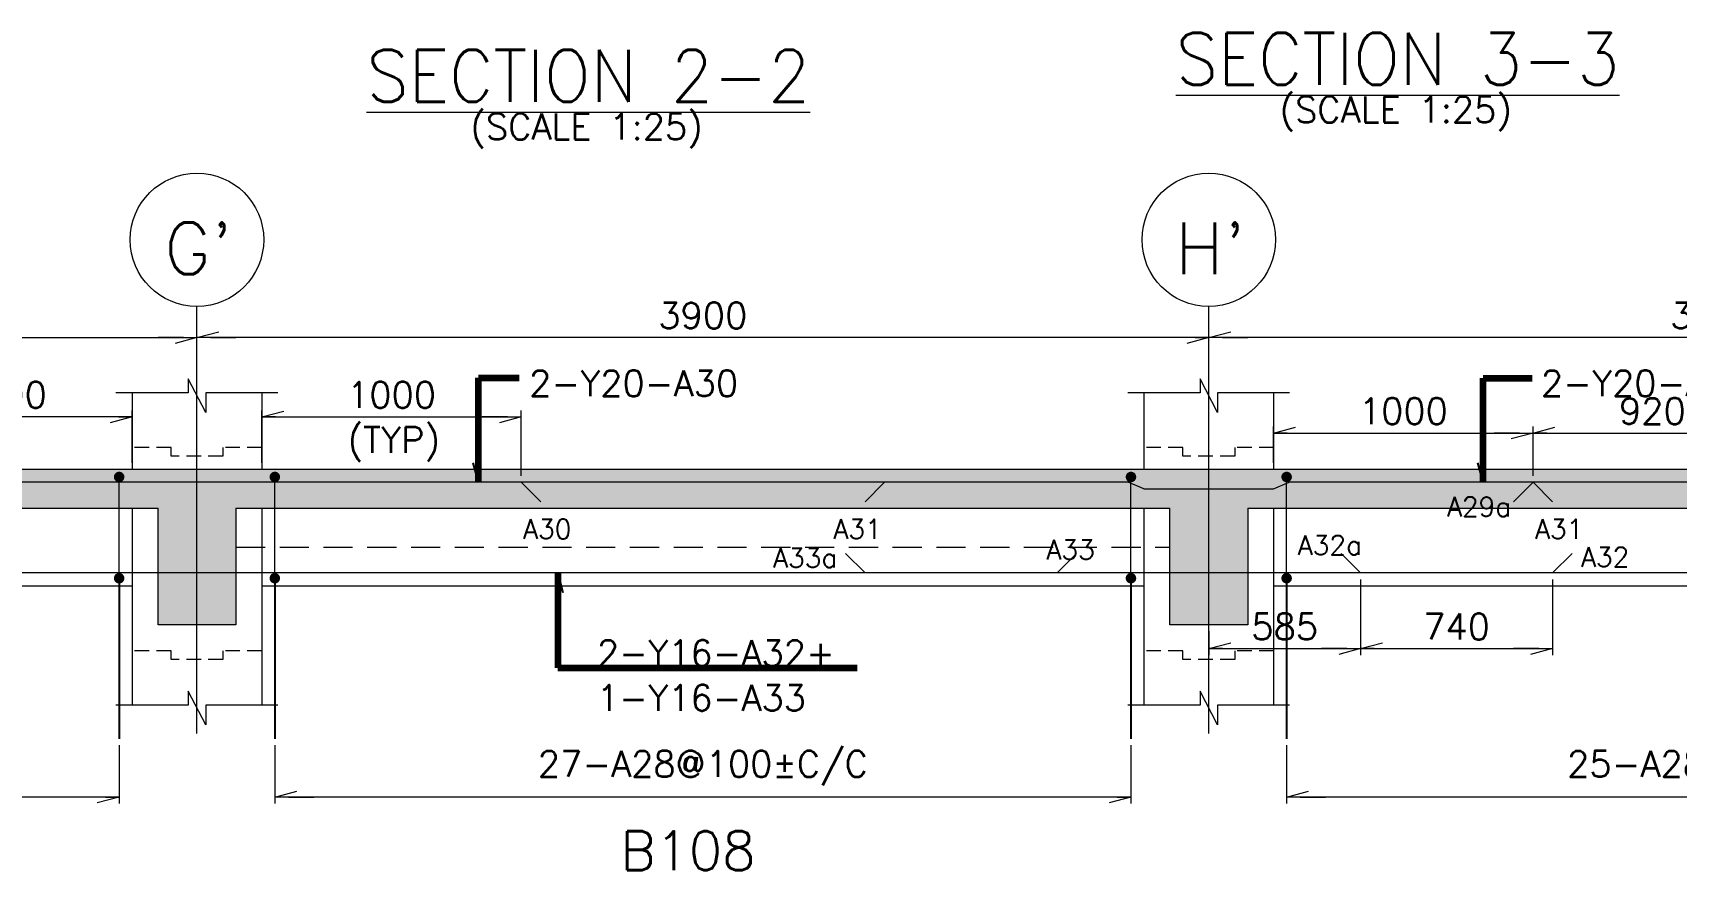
# Model space of a CAD drawing. Extents: x 875770 to 917820, y -160285 to -130585.
# Drawn here: x 897426 to 903760, y -137588 to -134358 of the extents above; entities that cross this region are included whole.
import ezdxf
from ezdxf.lldxf.tags import DXFTag

# ---------------------------------------------------------------- set-up
doc = ezdxf.new("R2010")
doc.units = 0
doc.header["$LTSCALE"] = 450
doc.header["$MEASUREMENT"] = 0
doc.header["$PDMODE"] = 34
doc.header["$PDSIZE"] = 75
for name, pattern in [('( Hidden )', [0.375, 0.25, -0.125]), ('CENTER2', [1.125, 0.75, -0.125, 0.125, -0.125]), ('HIDDEN', [0.375, 0.25, -0.125])]:
    doc.linetypes.add(name, pattern=pattern)
for name, color, linetype, lineweight in [('CIVIL', 3, 'Continuous', 0), ('CIVIL-GRID_NO_', 6, 'Continuous', 0), ('CIVILSHADE', 25, 'Continuous', 0), ('CVCJ', 2, 'Continuous', 0), ('DIM', 2, 'Continuous', 0), ('GRID', 8, 'CENTER2', 0), ('MULLION', 4, 'Continuous', 0), ('REINFORCEMENT', 6, 'Continuous', 0), ('TEXT', 3, 'Continuous', 0)]:
    doc.layers.add(name, color=color, linetype=linetype, lineweight=lineweight)
doc.styles.add('ROMANS', font='romans.shx', dxfattribs={"height": 150})
doc.styles.add('ROMANS_0', font='romans.shx')
doc.styles.get("Standard").update_dxf_attribs({"font": 'romans.shx'})
tags = doc.linetypes.add('( Dot )', pattern=[0.251, 0.001, -0.25]).pattern_tags.tags
tags[6:7] = [DXFTag(74, 4), DXFTag(75, 0), DXFTag(340, '0'), DXFTag(46, 1.0), DXFTag(50, 0.0), DXFTag(44, 0.0), DXFTag(45, 0.0)]
tags[4:5] = [DXFTag(74, 4), DXFTag(75, 0), DXFTag(340, '0'), DXFTag(46, 1.0), DXFTag(50, 0.0), DXFTag(44, 0.0), DXFTag(45, 0.0)]
tags = doc.linetypes.add('ACAD_ISO10W100', pattern=[18.5, 12, -3, 0.5, -3]).pattern_tags.tags
tags[10:11] = [DXFTag(74, 4), DXFTag(75, 0), DXFTag(340, '0'), DXFTag(46, 1.0), DXFTag(50, 0.0), DXFTag(44, 0.0), DXFTag(45, 0.0)]
tags[8:9] = [DXFTag(74, 4), DXFTag(75, 0), DXFTag(340, '0'), DXFTag(46, 1.0), DXFTag(50, 0.0), DXFTag(44, 0.0), DXFTag(45, 0.0)]
tags[6:7] = [DXFTag(74, 4), DXFTag(75, 0), DXFTag(340, '0'), DXFTag(46, 1.0), DXFTag(50, 0.0), DXFTag(44, 0.0), DXFTag(45, 0.0)]
tags[4:5] = [DXFTag(74, 4), DXFTag(75, 0), DXFTag(340, '0'), DXFTag(46, 1.0), DXFTag(50, 0.0), DXFTag(44, 0.0), DXFTag(45, 0.0)]
doc.dimstyles.new('CIVIL', dxfattribs={"dimtxt": 100, "dimasz": 0.31, "dimexe": 25, "dimexo": 25, "dimgap": 50, "dimtad": 1, "dimdec": 0, "dimlfac": 0.5, "dimzin": 0, "dimdsep": 46, "dimtxsty": 'ROMANS_0', "dimblk": 'TICK', "dimcen": 0.06, "dimclrd": 2, "dimclre": 2, "dimclrt": 3, "dimadec": 0, "dimazin": 0, "dimtfac": 1, "dimtdec": 0, "dimtofl": 0, "dimtmove": 0, "dimatfit": 3, "dimldrblk": 'TICK', "dimfxl": 1, "dimtolj": 1, "dimtzin": 0, "dimlwd": -1, "dimlwe": -1, "dimarcsym": 0})
doc.dimstyles.new('CIVIL_100', dxfattribs={"dimtxt": 100, "dimasz": 0.35, "dimexe": 25, "dimexo": 25, "dimgap": 35, "dimtad": 1, "dimdec": 0, "dimzin": 0, "dimdsep": 46, "dimtxsty": 'ROMANS_0', "dimblk": 'TICK', "dimcen": 0.5, "dimclrd": 256, "dimclre": 2, "dimclrt": 3, "dimadec": 0, "dimazin": 0, "dimtfac": 1, "dimtdec": 0, "dimtofl": 0, "dimtmove": 0, "dimatfit": 3, "dimldrblk": 'TICK', "dimfxl": 1, "dimtolj": 1, "dimtzin": 0, "dimlwd": -1, "dimlwe": -1, "dimarcsym": 0})

# ---------------------------------------------------------------- blocks, each defined once
blk = doc.blocks.new('TICK')
at = {"color": 2, "ltscale": 0.4}
blk.add_line((-150, 0), (-429, 0), dxfattribs=at)
at = {"color": 3, "linetype": 'ByBlock'}
for p, q in [((0, 0), (-241, -65)), ((-150, 0), (0, 0))]:
    blk.add_line(p, q, dxfattribs=at)
blk = doc.blocks.new('*D184')
at = {"layer": 'DEFPOINTS', "color": 0, "linetype": 'Continuous', "transparency": 16777216}
for p in [(898058.7, -135533.8), (898058.7, -135609.4), (901958.7, -135609.4)]:
    blk.add_point(p, dxfattribs=at)
at = {"layer": 'DIM', "color": 2, "linetype": 'Continuous', "transparency": 16777216}
for p, q in [((898058.7, -135584.4), (898058.7, -135508.8)), ((901958.7, -135584.4), (901958.7, -135508.8))]:
    blk.add_line(p, q, dxfattribs=at)
at = {"layer": 'DIM', "color": 0, "linetype": 'Continuous', "transparency": 16777216}
blk.add_line((901958.4, -135533.8), (898059.1, -135533.8), dxfattribs=at)
at = {"layer": 'DIM', "color": 0, "linetype": 'Continuous', "transparency": 16777216, "xscale": 0.3499999999999651, "yscale": 0.3499999999999651, "zscale": 0.3499999999999651, "rotation": 180}
blk.add_blockref('TICK', (898058.7, -135533.8), dxfattribs=at)
at = {"layer": 'DIM', "color": 0, "linetype": 'Continuous', "transparency": 16777216, "xscale": 0.3499999999999651, "yscale": 0.3499999999999651, "zscale": 0.3499999999999651}
blk.add_blockref('TICK', (901958.7, -135533.8), dxfattribs=at)
at = {"layer": 'DIM', "color": 3, "linetype": 'Continuous', "transparency": 16777216, "insert": (900008.7, -135448.8), "char_height": 100, "attachment_point": 5, "style": 'ROMANS_0'}
blk.add_mtext('\\A1;3900', dxfattribs=at)
blk = doc.blocks.new('*D185')
at = {"layer": 'DEFPOINTS', "color": 0, "linetype": 'Continuous', "transparency": 16777216}
for p in [(898058.7, -135533.8), (894158.7, -135609.4), (898058.7, -135609.4)]:
    blk.add_point(p, dxfattribs=at)
at = {"layer": 'DIM', "color": 2, "linetype": 'Continuous', "transparency": 16777216}
for p, q in [((894158.7, -135584.4), (894158.7, -135508.8)), ((898058.7, -135584.4), (898058.7, -135508.8))]:
    blk.add_line(p, q, dxfattribs=at)
at = {"layer": 'DIM', "color": 0, "linetype": 'Continuous', "transparency": 16777216}
blk.add_line((894159.1, -135533.8), (898058.4, -135533.8), dxfattribs=at)
at = {"layer": 'DIM', "color": 0, "linetype": 'Continuous', "transparency": 16777216, "xscale": 0.3499999999999651, "yscale": 0.3499999999999651, "zscale": 0.3499999999999651, "rotation": 180}
blk.add_blockref('TICK', (894158.7, -135533.8), dxfattribs=at)
at = {"layer": 'DIM', "color": 0, "linetype": 'Continuous', "transparency": 16777216, "xscale": 0.3499999999999651, "yscale": 0.3499999999999651, "zscale": 0.3499999999999651}
blk.add_blockref('TICK', (898058.7, -135533.8), dxfattribs=at)
at = {"layer": 'DIM', "color": 3, "linetype": 'Continuous', "transparency": 16777216, "insert": (896108.7, -135448.8), "char_height": 100, "attachment_point": 5, "style": 'ROMANS_0'}
blk.add_mtext('\\A1;3900', dxfattribs=at)
blk = doc.blocks.new('*D186')
at = {"layer": 'DEFPOINTS', "color": 0, "linetype": 'ByBlock', "transparency": 16777216}
for p in [(902258.7, -137080.9), (905693.7, -137080.9), (902258.7, -137306.1)]:
    blk.add_point(p, dxfattribs=at)
at = {"layer": 'DIM', "color": 2, "linetype": 'ByBlock', "transparency": 16777216}
for p, q in [((902258.7, -137105.9), (902258.7, -137331.1)), ((905693.7, -137105.9), (905693.7, -137331.1))]:
    blk.add_line(p, q, dxfattribs=at)
at = {"layer": 'DIM', "color": 0, "linetype": 'ByBlock', "transparency": 16777216}
blk.add_line((905693.4, -137306.1), (902259.1, -137306.1), dxfattribs=at)
at = {"layer": 'DIM', "color": 0, "linetype": 'ByBlock', "transparency": 16777216, "xscale": 0.349999999999965, "yscale": 0.349999999999965, "zscale": 0.349999999999965, "rotation": 180}
blk.add_blockref('TICK', (902258.7, -137306.1), dxfattribs=at)
at = {"layer": 'DIM', "color": 0, "linetype": 'ByBlock', "transparency": 16777216, "xscale": 0.349999999999965, "yscale": 0.349999999999965, "zscale": 0.349999999999965}
blk.add_blockref('TICK', (905693.7, -137306.1), dxfattribs=at)
blk = doc.blocks.new('*D187')
at = {"layer": 'DEFPOINTS', "color": 0, "linetype": 'Continuous', "transparency": 16777216}
for p in [(901958.7, -135533.8), (901958.7, -135609.4), (905858.7, -135609.4)]:
    blk.add_point(p, dxfattribs=at)
at = {"layer": 'DIM', "color": 2, "linetype": 'Continuous', "transparency": 16777216}
for p, q in [((901958.7, -135584.4), (901958.7, -135508.8)), ((905858.7, -135584.4), (905858.7, -135508.8))]:
    blk.add_line(p, q, dxfattribs=at)
at = {"layer": 'DIM', "color": 0, "linetype": 'Continuous', "transparency": 16777216}
blk.add_line((905858.4, -135533.8), (901959.1, -135533.8), dxfattribs=at)
at = {"layer": 'DIM', "color": 0, "linetype": 'Continuous', "transparency": 16777216, "xscale": 0.3499999999999651, "yscale": 0.3499999999999651, "zscale": 0.3499999999999651, "rotation": 180}
blk.add_blockref('TICK', (901958.7, -135533.8), dxfattribs=at)
at = {"layer": 'DIM', "color": 0, "linetype": 'Continuous', "transparency": 16777216, "xscale": 0.3499999999999651, "yscale": 0.3499999999999651, "zscale": 0.3499999999999651}
blk.add_blockref('TICK', (905858.7, -135533.8), dxfattribs=at)
at = {"layer": 'DIM', "color": 3, "linetype": 'Continuous', "transparency": 16777216, "insert": (903908.7, -135448.8), "char_height": 100, "attachment_point": 5, "style": 'ROMANS_0'}
blk.add_mtext('\\A1;3900', dxfattribs=at)
blk = doc.blocks.new('*D188')
at = {"layer": 'DEFPOINTS', "color": 0, "linetype": 'ByBlock', "transparency": 16777216}
for p in [(898358.7, -137080.9), (901658.7, -137080.9), (898358.7, -137306.1)]:
    blk.add_point(p, dxfattribs=at)
at = {"layer": 'DIM', "color": 2, "linetype": 'ByBlock', "transparency": 16777216}
for p, q in [((898358.7, -137105.9), (898358.7, -137331.1)), ((901658.7, -137105.9), (901658.7, -137331.1))]:
    blk.add_line(p, q, dxfattribs=at)
at = {"layer": 'DIM', "color": 0, "linetype": 'ByBlock', "transparency": 16777216}
blk.add_line((901658.4, -137306.1), (898359.1, -137306.1), dxfattribs=at)
at = {"layer": 'DIM', "color": 0, "linetype": 'ByBlock', "transparency": 16777216, "xscale": 0.349999999999965, "yscale": 0.349999999999965, "zscale": 0.349999999999965, "rotation": 180}
blk.add_blockref('TICK', (898358.7, -137306.1), dxfattribs=at)
at = {"layer": 'DIM', "color": 0, "linetype": 'ByBlock', "transparency": 16777216, "xscale": 0.349999999999965, "yscale": 0.349999999999965, "zscale": 0.349999999999965}
blk.add_blockref('TICK', (901658.7, -137306.1), dxfattribs=at)
blk = doc.blocks.new('*D189')
at = {"layer": 'DEFPOINTS', "color": 0, "linetype": 'Continuous', "transparency": 16777216}
for p in [(899308.7, -135839.8), (898308.7, -136041.6), (899308.7, -136091.6)]:
    blk.add_point(p, dxfattribs=at)
at = {"layer": 'DIM', "color": 2, "linetype": 'Continuous', "transparency": 16777216}
for p, q in [((898308.7, -136016.6), (898308.7, -135814.8)), ((899308.7, -136066.6), (899308.7, -135814.8))]:
    blk.add_line(p, q, dxfattribs=at)
at = {"layer": 'DIM', "color": 0, "linetype": 'Continuous', "transparency": 16777216}
blk.add_line((898309.1, -135839.8), (899308.4, -135839.8), dxfattribs=at)
at = {"layer": 'DIM', "color": 0, "linetype": 'Continuous', "transparency": 16777216, "xscale": 0.3499999999999651, "yscale": 0.3499999999999651, "zscale": 0.3499999999999651, "rotation": 180}
blk.add_blockref('TICK', (898308.7, -135839.8), dxfattribs=at)
at = {"layer": 'DIM', "color": 0, "linetype": 'Continuous', "transparency": 16777216, "xscale": 0.3499999999999651, "yscale": 0.3499999999999651, "zscale": 0.3499999999999651}
blk.add_blockref('TICK', (899308.7, -135839.8), dxfattribs=at)
at = {"layer": 'DIM', "color": 3, "linetype": 'Continuous', "transparency": 16777216, "insert": (898808.7, -135754.8), "char_height": 100, "attachment_point": 5, "style": 'ROMANS_0'}
blk.add_mtext('\\A1;1000', dxfattribs=at)
blk = doc.blocks.new('*D190')
at = {"layer": 'DEFPOINTS', "color": 0, "linetype": 'ByBlock', "transparency": 16777216}
for p in [(894360.2, -137080.9), (897758.7, -137080.9), (894360.2, -137306.1)]:
    blk.add_point(p, dxfattribs=at)
at = {"layer": 'DIM', "color": 2, "linetype": 'ByBlock', "transparency": 16777216}
for p, q in [((894360.2, -137105.9), (894360.2, -137331.1)), ((897758.7, -137105.9), (897758.7, -137331.1))]:
    blk.add_line(p, q, dxfattribs=at)
at = {"layer": 'DIM', "color": 0, "linetype": 'ByBlock', "transparency": 16777216}
blk.add_line((897758.4, -137306.1), (894360.5, -137306.1), dxfattribs=at)
at = {"layer": 'DIM', "color": 0, "linetype": 'ByBlock', "transparency": 16777216, "xscale": 0.349999999999965, "yscale": 0.349999999999965, "zscale": 0.349999999999965, "rotation": 180}
blk.add_blockref('TICK', (894360.2, -137306.1), dxfattribs=at)
at = {"layer": 'DIM', "color": 0, "linetype": 'ByBlock', "transparency": 16777216, "xscale": 0.349999999999965, "yscale": 0.349999999999965, "zscale": 0.349999999999965}
blk.add_blockref('TICK', (897758.7, -137306.1), dxfattribs=at)
blk = doc.blocks.new('*D205')
at = {"layer": 'DEFPOINTS', "color": 0, "linetype": 'Continuous', "lineweight": 0, "transparency": 16777216}
for p in [(903208.7, -135902.1), (902208.7, -136041.6), (903208.7, -136091.6)]:
    blk.add_point(p, dxfattribs=at)
at = {"layer": 'DIM', "color": 2, "linetype": 'Continuous', "transparency": 16777216}
for p, q in [((902208.7, -136016.6), (902208.7, -135877.1)), ((903208.7, -136066.6), (903208.7, -135877.1))]:
    blk.add_line(p, q, dxfattribs=at)
at = {"layer": 'DIM', "color": 0, "linetype": 'Continuous', "transparency": 16777216}
blk.add_line((902209.1, -135902.1), (903208.4, -135902.1), dxfattribs=at)
at = {"layer": 'DIM', "color": 0, "linetype": 'Continuous', "transparency": 16777216, "xscale": 0.3499999999999651, "yscale": 0.3499999999999651, "zscale": 0.3499999999999651, "rotation": 180}
blk.add_blockref('TICK', (902208.7, -135902.1), dxfattribs=at)
at = {"layer": 'DIM', "color": 0, "linetype": 'Continuous', "transparency": 16777216, "xscale": 0.3499999999999651, "yscale": 0.3499999999999651, "zscale": 0.3499999999999651}
blk.add_blockref('TICK', (903208.7, -135902.1), dxfattribs=at)
at = {"layer": 'DIM', "color": 3, "linetype": 'Continuous', "transparency": 16777216, "insert": (902708.7, -135817.1), "char_height": 100, "attachment_point": 5, "style": 'ROMANS_0'}
blk.add_mtext('\\A1;1000', dxfattribs=at)
blk = doc.blocks.new('*D206')
at = {"layer": 'DEFPOINTS', "color": 0, "linetype": 'Continuous', "transparency": 16777216}
for p in [(896808.7, -135839.8), (897808.7, -136041.6), (896808.7, -136091.6)]:
    blk.add_point(p, dxfattribs=at)
at = {"layer": 'DIM', "color": 2, "linetype": 'Continuous', "transparency": 16777216}
for p, q in [((896808.7, -136066.6), (896808.7, -135814.8)), ((897808.7, -136016.6), (897808.7, -135814.8))]:
    blk.add_line(p, q, dxfattribs=at)
at = {"layer": 'DIM', "color": 0, "linetype": 'Continuous', "transparency": 16777216}
blk.add_line((897808.4, -135839.8), (896809.1, -135839.8), dxfattribs=at)
at = {"layer": 'DIM', "color": 0, "linetype": 'Continuous', "transparency": 16777216, "xscale": 0.3499999999999651, "yscale": 0.3499999999999651, "zscale": 0.3499999999999651, "rotation": 180}
blk.add_blockref('TICK', (896808.7, -135839.8), dxfattribs=at)
at = {"layer": 'DIM', "color": 0, "linetype": 'Continuous', "transparency": 16777216, "xscale": 0.3499999999999651, "yscale": 0.3499999999999651, "zscale": 0.3499999999999651}
blk.add_blockref('TICK', (897808.7, -135839.8), dxfattribs=at)
at = {"layer": 'DIM', "color": 3, "linetype": 'Continuous', "transparency": 16777216, "insert": (897308.7, -135754.8), "char_height": 100, "attachment_point": 5, "style": 'ROMANS_0'}
blk.add_mtext('\\A1;1000', dxfattribs=at)
blk = doc.blocks.new('*D360')
at = {"layer": 'CIVIL', "color": 2, "linetype": 'ByBlock', "transparency": 16777216}
for p, q in [((902543.7, -136466.6), (902543.7, -136758.6)), ((901958.7, -136666.6), (901958.7, -136758.6)), ((901959.1, -136733.6), (902543.4, -136733.6))]:
    blk.add_line(p, q, dxfattribs=at)
at = {"layer": 'DEFPOINTS', "color": 0, "linetype": 'ByBlock', "lineweight": 0, "transparency": 16777216}
for p in [(902543.7, -136441.6, -75), (901958.7, -136641.6, -75), (902543.7, -136733.6)]:
    blk.add_point(p, dxfattribs=at)
at = {"layer": 'CIVIL', "color": 2, "linetype": 'ByBlock', "transparency": 16777216, "xscale": 0.3499999999999651, "yscale": 0.3499999999999651, "zscale": 0.3499999999999651, "rotation": 180}
blk.add_blockref('TICK', (901958.7, -136733.6), dxfattribs=at)
at = {"layer": 'CIVIL', "color": 2, "linetype": 'ByBlock', "transparency": 16777216, "xscale": 0.3499999999999651, "yscale": 0.3499999999999651, "zscale": 0.3499999999999651}
blk.add_blockref('TICK', (902543.7, -136733.6), dxfattribs=at)
at = {"layer": 'CIVIL', "color": 3, "linetype": 'ByBlock', "lineweight": 0, "transparency": 16777216, "insert": (902251.2, -136648.6), "char_height": 100, "attachment_point": 5, "style": 'ROMANS_0'}
blk.add_mtext('\\A1;585', dxfattribs=at)
blk = doc.blocks.new('*D361')
at = {"layer": 'CIVIL', "color": 2, "linetype": 'ByBlock', "transparency": 16777216}
for p, q in [((902543.7, -136491.6), (902543.7, -136758.6)), ((903283.7, -136466.6), (903283.7, -136758.6)), ((902544.1, -136733.6), (903283.4, -136733.6))]:
    blk.add_line(p, q, dxfattribs=at)
at = {"layer": 'DEFPOINTS', "color": 0, "linetype": 'ByBlock', "lineweight": 0, "transparency": 16777216}
for p in [(902543.7, -136466.6), (903283.7, -136441.6, -75), (903283.7, -136733.6)]:
    blk.add_point(p, dxfattribs=at)
at = {"layer": 'CIVIL', "color": 2, "linetype": 'ByBlock', "transparency": 16777216, "xscale": 0.3499999999999651, "yscale": 0.3499999999999651, "zscale": 0.3499999999999651, "rotation": 180}
blk.add_blockref('TICK', (902543.7, -136733.6), dxfattribs=at)
at = {"layer": 'CIVIL', "color": 2, "linetype": 'ByBlock', "transparency": 16777216, "xscale": 0.3499999999999651, "yscale": 0.3499999999999651, "zscale": 0.3499999999999651}
blk.add_blockref('TICK', (903283.7, -136733.6), dxfattribs=at)
at = {"layer": 'CIVIL', "color": 3, "linetype": 'ByBlock', "lineweight": 0, "transparency": 16777216, "insert": (902913.7, -136648.6), "char_height": 100, "attachment_point": 5, "style": 'ROMANS_0'}
blk.add_mtext('\\A1;740', dxfattribs=at)
blk = doc.blocks.new('*D362')
at = {"layer": 'CIVIL', "color": 2, "linetype": 'ByBlock', "transparency": 16777216}
for p, q in [((903208.7, -136041.6), (903208.7, -135877.1)), ((903209.1, -135902.1), (904128.4, -135902.1)), ((904128.7, -136066.6), (904128.7, -135877.1))]:
    blk.add_line(p, q, dxfattribs=at)
at = {"layer": 'DEFPOINTS', "color": 0, "linetype": 'ByBlock', "lineweight": 0, "transparency": 16777216}
for p in [(904128.7, -135902.1), (903208.7, -136066.6, -75), (904128.7, -136091.6, -75)]:
    blk.add_point(p, dxfattribs=at)
at = {"layer": 'CIVIL', "color": 2, "linetype": 'ByBlock', "transparency": 16777216, "xscale": 0.3499999999999651, "yscale": 0.3499999999999651, "zscale": 0.3499999999999651, "rotation": 180}
blk.add_blockref('TICK', (903208.7, -135902.1), dxfattribs=at)
at = {"layer": 'CIVIL', "color": 2, "linetype": 'ByBlock', "transparency": 16777216, "xscale": 0.3499999999999651, "yscale": 0.3499999999999651, "zscale": 0.3499999999999651}
blk.add_blockref('TICK', (904128.7, -135902.1), dxfattribs=at)
at = {"layer": 'CIVIL', "color": 3, "linetype": 'ByBlock', "lineweight": 0, "transparency": 16777216, "insert": (903668.7, -135817.1), "char_height": 100, "attachment_point": 5, "style": 'ROMANS_0'}
blk.add_mtext('\\A1;920', dxfattribs=at)

msp = doc.modelspace()

# ---------------------------------------------------------------- hatches: boundary and pattern name
at = {"layer": 'CIVILSHADE', "ltscale": 0.2}
msp.add_hatch(color=25, dxfattribs=at).paths.add_polyline_path([(897908.73, -136641.62), (897908.73, -136191.62), (894310.15, -136191.62), (894310.15, -136041.62), (906043.73, -136041.62), (906043.73, -136191.62), (906043.73, -136641.62), (905743.73, -136641.62), (905743.73, -136191.62), (902108.73, -136191.62), (902108.73, -136641.62), (901808.73, -136641.62), (901808.73, -136191.62), (898208.73, -136191.62), (898208.73, -136641.62)])

# ---------------------------------------------------------------- linework, layer by layer
at = {"color": 1, "linetype": '( Dot )', "ltscale": 0.5}
for p, q in [((897758.73, -136461.91), (897758.73, -137080.88)), ((898358.73, -136461.91), (898358.73, -137080.88)), ((901658.73, -136461.91), (901658.73, -137080.88)), ((902258.73, -136461.91), (902258.73, -137080.88))]:
    msp.add_line(p, q, dxfattribs=at)
at = {"layer": 'CIVIL', "color": 3, "ltscale": 0.666667}
for p, q in [((897808.73, -135746.35), (897808.73, -136041.62)), ((898308.73, -135746.35), (898308.73, -136041.62)), ((901708.73, -135746.35), (901708.73, -136041.62)), ((902208.73, -135746.35), (902208.73, -136041.62)), ((894310.15, -136041.62), (905743.73, -136041.62)), ((897808.73, -136191.62), (897808.73, -136951.49)), ((898308.73, -136191.62), (898308.73, -136951.49)), ((901708.73, -136191.62), (901708.73, -136951.49)), ((902208.73, -136191.62), (902208.73, -136951.49)), ((894308.73, -136491.62), (897808.73, -136491.62)), ((898308.73, -136491.62), (901708.73, -136491.62)), ((902208.73, -136491.62), (905743.73, -136491.62))]:
    msp.add_line(p, q, dxfattribs=at)
at = {"layer": 'CIVIL', "color": 3, "linetype": 'Continuous', "ltscale": 0.666667}
msp.add_line((894310.15, -136191.62), (897908.73, -136191.62), dxfattribs=at)
at = {"layer": 'CIVIL', "color": 3, "linetype": 'Continuous'}
for p, q in [((898208.73, -136191.62), (901808.73, -136191.62)), ((902108.73, -136191.62), (905743.73, -136191.62))]:
    msp.add_line(p, q, dxfattribs=at)
at = {"layer": 'CIVIL', "color": 3, "linetype": 'Continuous', "ltscale": 0.515407}
msp.add_line((898208.73, -136191.62), (898208.73, -136491.62), dxfattribs=at)
at = {"layer": 'CIVIL', "color": 3, "linetype": '( Hidden )'}
msp.add_line((898208.73, -136341.62), (901808.73, -136341.62), dxfattribs=at)
at = {"layer": 'CIVIL', "color": 2, "ltscale": 0.333333, "flags": 128}
for points in [[(898370.08, -135746.35), (898092.25, -135746.35), (898092.25, -135822.41), (898025.2, -135692.67), (898025.2, -135746.35), (897746.53, -135746.35)], [(902270.08, -135746.35), (901992.25, -135746.35), (901992.25, -135822.41), (901925.2, -135692.67), (901925.2, -135746.35), (901646.53, -135746.35)], [(898370.08, -136951.49), (898092.25, -136951.49), (898092.25, -137027.55), (898025.2, -136897.81), (898025.2, -136951.49), (897746.53, -136951.49)], [(902270.08, -136951.49), (901992.25, -136951.49), (901992.25, -137027.55), (901925.2, -136897.81), (901925.2, -136951.49), (901646.53, -136951.49)]]:
    msp.add_lwpolyline(points, dxfattribs=at)
at = {"layer": 'CIVIL', "color": 3, "linetype": 'Continuous', "ltscale": 0.666667, "flags": 128}
for points in [[(898208.73, -136191.62), (898208.73, -136641.62), (897908.73, -136641.62), (897908.73, -136191.62)], [(902108.73, -136191.62), (902108.73, -136641.62), (901808.73, -136641.62), (901808.73, -136191.62)]]:
    msp.add_lwpolyline(points, dxfattribs=at)
at = {"layer": 'CIVIL-GRID_NO_', "color": 6, "ltscale": 0.714288}
for centre in [(898058.73, -135156.4), (901958.73, -135156.4)]:
    msp.add_circle(centre, 257.14, dxfattribs=at)
at = {"layer": 'CVCJ', "color": 2, "linetype": 'HIDDEN', "ltscale": 0.5}
for points in [[(898308.73, -135958.29), (898158.73, -135958.29), (898158.73, -135991.62), (897958.73, -135991.62), (897958.73, -135958.29), (897808.73, -135958.29)], [(902208.73, -135958.29), (902058.73, -135958.29), (902058.73, -135991.62), (901858.73, -135991.62), (901858.73, -135958.29), (901708.73, -135958.29)], [(898308.73, -136741.62), (898158.73, -136741.62), (898158.73, -136774.95), (897958.73, -136774.95), (897958.73, -136741.62), (897808.73, -136741.62)], [(902208.73, -136741.62), (902058.73, -136741.62), (902058.73, -136774.95), (901858.73, -136774.95), (901858.73, -136741.62), (901708.73, -136741.62)]]:
    msp.add_lwpolyline(points, dxfattribs=at)
at = {"layer": 'GRID', "color": 8, "linetype": 'ACAD_ISO10W100', "ltscale": 0.05}
for p, q in [((898058.73, -137061.39), (898058.73, -135413.65)), ((901958.73, -137061.39), (901958.73, -135413.65))]:
    msp.add_line(p, q, dxfattribs=at)
at = {"layer": 'REINFORCEMENT', "linetype": 'ByBlock'}
for p, q in [((901648.46, -136091.62), (894370.42, -136091.62)), ((897758.73, -136461.91), (897758.73, -136071.33)), ((898358.73, -136461.91), (898358.73, -136071.33)), ((899308.73, -136091.62), (899383.73, -136166.62)), ((900708.73, -136091.62), (900633.73, -136166.62)), ((901708.73, -136116.73), (901648.46, -136091.62)), ((901658.73, -136461.91), (901658.73, -136071.33)), ((902208.73, -136116.73), (902269, -136091.62)), ((902258.73, -136461.91), (902258.73, -136071.33)), ((905958.73, -136091.62), (902269, -136091.62)), ((903208.73, -136091.62), (903133.73, -136166.62)), ((903208.73, -136091.62), (903283.73, -136166.62)), ((901708.73, -136116.73), (902208.73, -136116.73)), ((900633.73, -136441.62), (900558.73, -136366.62)), ((901373.73, -136441.62), (901448.73, -136366.62)), ((902543.73, -136441.62), (902468.73, -136366.62)), ((903283.73, -136441.62), (903358.73, -136366.62)), ((901649, -136441.62), (894369.88, -136441.62)), ((905908.73, -136441.62), (901649, -136441.62))]:
    msp.add_line(p, q, dxfattribs=at)
at = {"layer": 'REINFORCEMENT', "ltscale": 0.125, "const_width": 20.25, "flags": 128}
for points in [[(897768.85, -136071.33, -1), (897748.6, -136071.33, -1), (897768.85, -136071.33)], [(898348.6, -136071.33, 1), (898368.85, -136071.33, 1), (898348.6, -136071.33)], [(901668.85, -136071.33, -1), (901648.6, -136071.33, -1), (901668.85, -136071.33)], [(902248.6, -136071.33, 1), (902268.85, -136071.33, 1), (902248.6, -136071.33)], [(897768.85, -136461.91, 1), (897748.6, -136461.91, 1), (897768.85, -136461.91)], [(898348.6, -136461.91, -1), (898368.85, -136461.91, -1), (898348.6, -136461.91)], [(901668.85, -136461.91, 1), (901648.6, -136461.91, 1), (901668.85, -136461.91)], [(902248.6, -136461.91, -1), (902268.85, -136461.91, -1), (902248.6, -136461.91)]]:
    msp.add_lwpolyline(points, format="xyb", dxfattribs=at)

# ---------------------------------------------------------------- texts
at = {"layer": 'CIVIL-GRID_NO_', "color": 6, "char_height": 200, "attachment_point": 5, "line_spacing_factor": 0.6}
for s, insert in [("G'", (898065.16, -135189.73)), ("H'", (901965.16, -135189.73))]:
    msp.add_mtext(s, dxfattribs=dict(at, insert=insert))
at = {"layer": 'DIM', "color": 3, "linetype": 'ByBlock', "char_height": 100, "attachment_point": 5, "style": 'ROMANS_0'}
for s, insert in [('\\A1;27-A28@100±C/C', (900008.73, -137194.96)), ('\\A1;25-A28@100±C/C', (903976.23, -137194.96))]:
    msp.add_mtext(s, dxfattribs=dict(at, insert=insert))
at = {"layer": 'MULLION', "color": 3}
for s, insert, char_height, attachment_point, line_spacing_factor in [('(SCALE 1:25)', (902231.26, -134737.75), 100, 7, 0.8), ('(SCALE 1:25)', (899112.4, -134803.36), 100, 7, 0.8), ('2-Y20-A30', (899338.89, -135760.17), 100, 7, 0.8), ('2-Y20-A31', (903238.91, -135760.17), 100, 7, 0.8), ('(TYP)', (898639.4, -136011.48), 100, 7, 0.8), ('A29a', (902876.56, -136148.29), 75, 1, 1.066666), ('A30', (899315.72, -136234.65), 75, 1, 1.066666), ('A31', (900698.16, -136234.65), 75, 3, 1.066666), ('A31', (903215.72, -136234.65), 75, 1, 1.066666), ('A32a', (902301.59, -136371.81, 75), 75, 7, 1.066666), ('A33a', (900279.24, -136420.37, 150), 75, 7, 1.066666), ('A33', (901519.49, -136389.06, 75), 75, 9, 1.066666), ('A32', (903579.24, -136417.49, 150), 75, 9, 1.066666), ('2-Y16-A32+', (899600.48, -136800.69), 100, 7, 0.8), ('1-Y16-A33', (899600.48, -136973.61), 100, 7, 0.8)]:
    msp.add_mtext(s, dxfattribs=dict(at, insert=insert, char_height=char_height, attachment_point=attachment_point, line_spacing_factor=line_spacing_factor))
at = {"layer": 'TEXT', "color": 6, "style": 'ROMANS'}
for s, insert, char_height, attachment_point, line_spacing_factor in [('\\H1x;\\W0.950002;\\LSECTION 3-3', (901831.47, -134558.27), 199.9995, 7, 0.600002), ('\\H1x;\\W0.950002;\\LSECTION 2-2', (898712.62, -134623.88), 199.9995, 7, 0.600002), ('B108', (900211.88, -137587.93), 150, 9, 0.8)]:
    msp.add_mtext(s, dxfattribs=dict(at, insert=insert, char_height=char_height, attachment_point=attachment_point, line_spacing_factor=line_spacing_factor))

# ---------------------------------------------------------------- dimensions: what is measured, and where the dimension line sits
at = {"layer": 'CIVIL', "color": 3, "linetype": 'ByBlock', "lineweight": 0}
for base, p1, p2, picture, middle in [((904128.73, -135902.1, 75), (903208.73, -136066.62), (904128.73, -136091.62), '*D362', (903668.73, -135817.1, 75)), ((902543.73, -136733.63, 75), (901958.73, -136641.62), (902543.73, -136441.62), '*D360', (902251.23, -136648.63, 75)), ((903283.73, -136733.63, 75), (902543.73, -136466.62, 75), (903283.73, -136441.62), '*D361', (902913.73, -136648.63, 75))]:
    dim = msp.add_linear_dim(base=base, p1=p1, p2=p2, dimstyle='CIVIL_100', override={"dimclrd": 2}, dxfattribs=at)
    dim.commit()
    dim.dimension.update_dxf_attribs({"geometry": picture, "text_midpoint": middle})
at = {"layer": 'DIM', "linetype": 'Continuous'}
for base, p1, p2, picture, middle in [((898058.73, -135533.83), (894158.73, -135609.39), (898058.73, -135609.39), '*D185', (896108.73, -135448.83)), ((899308.73, -135839.8), (898308.73, -136041.62), (899308.73, -136091.62), '*D189', (898808.73, -135754.8)), ((903208.73, -135902.1), (902208.73, -136041.62), (903208.73, -136091.62), '*D205', (902708.73, -135817.1))]:
    dim = msp.add_linear_dim(base=base, p1=p1, p2=p2, dimstyle='CIVIL_100', override={"dimtxt": 100, "dimasz": 0.35, "dimexe": 25, "dimexo": 25, "dimgap": 35, "dimcen": 0.5, "dimclrd": 0, "dimlwe": 65535}, dxfattribs=at)
    dim.commit()
    dim.dimension.update_dxf_attribs({"geometry": picture, "text_midpoint": middle})
for base, p1, p2, picture, middle in [((898058.73, -135533.83), (901958.73, -135609.39), (898058.73, -135609.39), '*D184', (900008.73, -135448.83)), ((901958.73, -135533.83), (905858.73, -135609.39), (901958.73, -135609.39), '*D187', (903908.73, -135448.83)), ((896808.73, -135839.8), (897808.73, -136041.62), (896808.73, -136091.62), '*D206', (897308.73, -135754.8))]:
    dim = msp.add_linear_dim(base=base, p1=p1, p2=p2, angle=180, dimstyle='CIVIL_100', override={"dimtxt": 100, "dimasz": 0.35, "dimexe": 25, "dimexo": 25, "dimgap": 35, "dimcen": 0.5, "dimclrd": 0, "dimlwe": 65535}, dxfattribs=at)
    dim.commit()
    dim.dimension.update_dxf_attribs({"geometry": picture, "text_midpoint": middle})
at = {"layer": 'DIM', "linetype": 'ByBlock'}
for base, p1, p2, picture, middle in [((894360.15, -137306.15), (897758.73, -137080.88), (894360.15, -137080.88), '*D190', (896059.44, -137306.15)), ((898358.73, -137306.15), (901658.73, -137080.88), (898358.73, -137080.88), '*D188', (900008.73, -137306.15)), ((902258.73, -137306.15), (905693.73, -137080.88), (902258.73, -137080.88), '*D186', (903976.23, -137306.15))]:
    dim = msp.add_linear_dim(base=base, p1=p1, p2=p2, angle=180, text=' ', dimstyle='CIVIL_100', override={"dimtxt": 100, "dimasz": 0.35, "dimexe": 25, "dimexo": 25, "dimgap": 35, "dimcen": 0.5, "dimclrd": 0, "dimlwe": 65535}, dxfattribs=at)
    dim.commit()
    dim.dimension.update_dxf_attribs({"geometry": picture, "text_midpoint": middle})

# ---------------------------------------------------------------- leaders
at = {"layer": 'DIM', "ltscale": 0.4}
for points in [[(899143.42, -136091.62), (899143.42, -135688.89), (899300.31, -135688.89)], [(903015.85, -136091.62), (903015.85, -135689.76), (903204.81, -135689.76)], [(899449.02, -136441.62), (899449.02, -136807.15), (900602.95, -136807.15)]]:
    msp.add_leader(points, dimstyle='CIVIL', override={"dimscale": 1, "dimtxt": 100, "dimasz": 0.31, "dimgap": 50, "dimlfac": 0.75, "dimtxsty": 'ROMANS_0', "dimclrd": 0, "dimldrblk": 'TICK', "dimfxl": 100, "dimlwd": 65534, "dimarcsym": 1}, dxfattribs=at)

doc.saveas('drawing.dxf')
